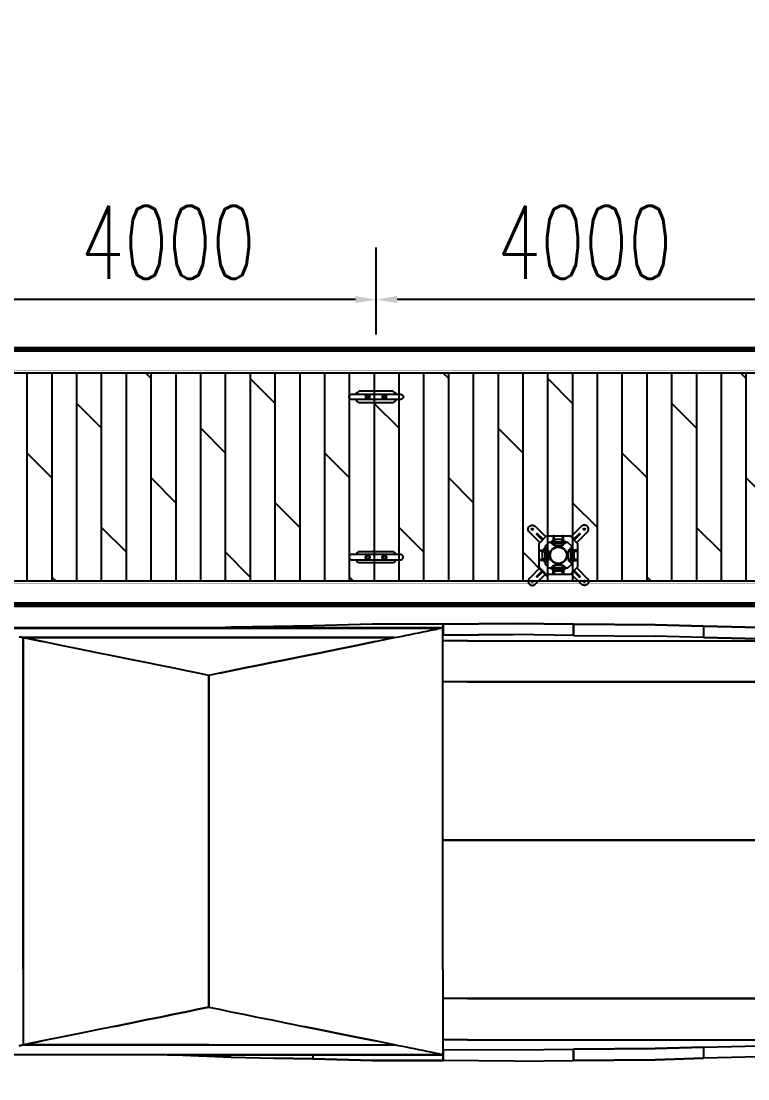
# Model space of a CAD drawing. Header units: millimetres. Extents: x -1003406 to 3312184, y 81337 to 716393.
# Drawn here: x 1484497 to 1491477, y 370895 to 381044 of the extents above; entities that cross this region are included whole.
import ezdxf

# ---------------------------------------------------------------- set-up
doc = ezdxf.new("R2010")
doc.units = ezdxf.units.MM
doc.header["$LTSCALE"] = 10
doc.linetypes.add('ACAD_ISO03W100', pattern=[30, 12, -18])
doc.layers.get('0').update_dxf_attribs({"linetype": 'CONTINUOUS'})
doc.layers.get('Defpoints').update_dxf_attribs({"linetype": 'CONTINUOUS'})
for name, color, linetype in [('W- bollard系船栓', 4, 'CONTINUOUS'), ('W-_ANTICOLLISION防撞措施', 192, 'CONTINUOUS'), ('W-ancillary measures附属措施', 1, 'CONTINUOUS'), ('W-bridge approach引桥', 4, 'CONTINUOUS'), ('W-FLOAT_BOWL浮筒', 253, 'CONTINUOUS'), ('W-MOUNTING固定方式', 5, 'CONTINUOUS'), ('W-STEEL_FRAME钢架', 3, 'CONTINUOUS'), ('W-WOOD_FLOOR木地板', 30, 'CONTINUOUS'), ('配筋率', 61, 'CONTINUOUS')]:
    doc.layers.add(name, color=color, linetype=linetype)
doc.styles.add('STANDARD_T3', font='simplex.shx', dxfattribs={"width": 0.7, "bigfont": 'gbcbig.shx'})
doc.dimstyles.new('W&&200', dxfattribs={"dimtxt": 700, "dimasz": 200, "dimexe": 500, "dimexo": 600, "dimgap": 200, "dimtad": 1, "dimdec": 0, "dimzin": 0, "dimdsep": 46, "dimtxsty": 'STANDARD_T3', "dimcen": 0.09, "dimclrd": 1, "dimclre": 1, "dimclrt": 7, "dimazin": 2, "dimtfac": 1, "dimtdec": 0, "dimtix": 1, "dimtmove": 2, "dimatfit": 3, "dimfxl": 100, "dimtolj": 1, "dimtzin": 0, "dimarcsym": 0})

# ---------------------------------------------------------------- blocks, each defined once
blk = doc.blocks.new('$matou$00000081')
at = {"elevation": 0}
for points in [[(115.4, -12.5, 1.151757), (115.4, 12.5), (-115.4, 12.5, 1.151757), (-115.4, -12.5), (115.4, -12.5)], [(-96.2, 12.5, -0.182727), (-79.9, 27.6), (80.9, 27.6, -0.182727), (97.2, 12.5)], [(97.2, -12.5, -0.182727), (80.9, -27.6), (-79.9, -27.6, -0.182727), (-96.2, -12.5, -0.127039)]]:
    blk.add_lwpolyline(points, format="xyb", dxfattribs=at)
for centre, radius in [((-39.5, 0, 0), 10.9), ((-39.5, 0, 0), 7.27), ((40.5, 0, 0), 10.9), ((40.5, 0, 0), 7.27)]:
    blk.add_circle(centre, radius)
blk = doc.blocks.new('*U645')
at = {"layer": 'W- bollard系船栓', "xscale": 2, "yscale": -2, "rotation": 180}
blk.add_blockref('$matou$00000081', (0, 0, 0), dxfattribs=at)
blk = doc.blocks.new('*U646')
at = {"layer": 'W- bollard系船栓', "color": 0, "linetype": 'ByBlock', "lineweight": -2, "transparency": 16777216}
blk.add_blockref('*U645', (4000, 0), dxfattribs=at)
blk = doc.blocks.new('A$C3f3ab1c7')
h = blk.add_hatch(color=256)
h.dxf.hatch_style = 1
edge = h.paths.add_edge_path(flags=17)
edge.add_arc((290, 290), 82.5, 0, 360)
edge = h.paths.add_edge_path(flags=0)
edge.add_arc((290, 290), 78.5, 0, 360)
edge = h.paths.add_edge_path(flags=17)
edge.add_arc((290, 290), 82.5, 0, 360)
edge = h.paths.add_edge_path(flags=0)
edge.add_arc((290, 290), 78.5, 0, 360)
edge = h.paths.add_edge_path(flags=17)
edge.add_arc((290, 290), 82.5, 0, 360)
edge = h.paths.add_edge_path(flags=0)
edge.add_arc((290, 290), 78.5, 0, 360)
edge = h.paths.add_edge_path(flags=17)
edge.add_arc((290, 290), 82.5, 0, 360)
edge = h.paths.add_edge_path(flags=0)
edge.add_arc((290, 290), 78.5, 0, 360)
for p, q in [((224, 406), (224, 420)), ((226, 418), (233, 418)), ((233, 407), (226, 407)), ((237, 412), (233, 415)), ((237, 410), (233, 413)), ((343, 412), (347, 415)), ((343, 410), (347, 413)), ((354, 418), (347, 418)), ((347, 407), (354, 407)), ((174, 356), (160, 356)), ((161, 354), (161, 347)), ((168, 343), (165, 347)), ((170, 343), (167, 347)), ((172, 347), (172, 354)), ((406, 356), (420, 356)), ((407, 347), (407, 354)), ((410, 343), (413, 347)), ((412, 343), (415, 347)), ((418, 354), (418, 347)), ((161, 226), (161, 233)), ((168, 237), (165, 233)), ((170, 237), (167, 233)), ((172, 233), (172, 226)), ((407, 233), (407, 226)), ((410, 237), (413, 233)), ((412, 237), (415, 233)), ((418, 226), (418, 233)), ((224, 174), (224, 160)), ((233, 172), (226, 172)), ((226, 161), (233, 161)), ((237, 170), (233, 167)), ((237, 168), (233, 165)), ((343, 170), (347, 167)), ((343, 168), (347, 165)), ((347, 172), (354, 172)), ((354, 161), (347, 161))]:
    blk.add_line(p, q)
at = {"color": 6, "linetype": 'ACAD_ISO03W100'}
for p, q in [((240, 418), (340, 418)), ((240, 406), (340, 406)), ((161, 340), (161, 240)), ((173, 340), (173, 240)), ((406, 340), (406, 240)), ((418, 340), (418, 240)), ((240, 173), (340, 173)), ((240, 161), (340, 161))]:
    blk.add_line(p, q, dxfattribs=at)
at = {"color": 2}
for p, q in [((250, 412), (240, 412)), ((340, 412), (330, 412)), ((167, 330), (167, 340)), ((412, 330), (412, 340)), ((167, 240), (167, 250)), ((412, 240), (412, 250)), ((250, 167), (240, 167)), ((340, 167), (330, 167))]:
    blk.add_line(p, q, dxfattribs=at)
at = {"color": 4}
for p, q in [((356, 419), (359, 419)), ((356, 413), (360, 413)), ((359, 407), (356, 407)), ((161, 224), (161, 221)), ((167, 224), (167, 220)), ((173, 221), (173, 224)), ((407, 221), (407, 224)), ((413, 224), (413, 220)), ((419, 224), (419, 221)), ((359, 173), (356, 173)), ((356, 167), (360, 167)), ((356, 161), (359, 161))]:
    blk.add_line(p, q, dxfattribs=at)
for points in [[(176, 475), (404, 475), (475, 404), (475, 176), (404, 105), (176, 105), (105, 176), (105, 404)], [(201, 415), (379, 415), (415, 379), (415, 201), (379, 165), (201, 165), (165, 201), (165, 379)], [(224, 404), (224, 407), (224, 418), (224, 421)], [(240, 475), (240, 389), (250, 389), (250, 475)], [(330, 475), (330, 389), (340, 389), (340, 475)], [(356, 404), (356, 407), (356, 418), (356, 421)], [(360, 408), (358, 406), (358, 420), (360, 418)], [(105, 340), (191, 340), (191, 330), (105, 330)], [(175, 356), (172, 356), (161, 356), (158, 356)], [(475, 340), (389, 340), (389, 330), (475, 330)], [(404, 356), (407, 356), (418, 356), (421, 356)], [(105, 250), (191, 250), (191, 240), (105, 240)], [(175, 224), (172, 224), (161, 224), (158, 224)], [(172, 220), (174, 222), (160, 222), (162, 220)], [(475, 250), (389, 250), (389, 240), (475, 240)], [(404, 224), (407, 224), (418, 224), (421, 224)], [(408, 220), (406, 222), (420, 222), (418, 220)], [(224, 175), (224, 172), (224, 161), (224, 158)], [(240, 105), (240, 191), (250, 191), (250, 105)], [(330, 105), (330, 191), (340, 191), (340, 105)], [(356, 175), (356, 172), (356, 161), (356, 158)], [(360, 172), (358, 174), (358, 160), (360, 162)]]:
    blk.add_lwpolyline(points, close=True)
for points in [[(226, 401), (233, 401), (233, 402), (237, 402), (237, 423), (233, 423), (233, 402), (233, 424), (226, 424, 0.666667), (226, 418, 0.363636), (226, 407, 0.666667)], [(322, 442), (257, 442, 0.414214), (252, 437), (252, 387, 0.414214), (257, 382), (322, 382, 0.414214), (327, 387), (327, 437, 0.414214)], [(354, 401), (347, 401), (347, 402), (343, 402), (343, 423), (347, 423), (347, 402), (347, 424), (354, 424, -0.666667), (354, 418, -0.363636), (354, 407, -0.666667)], [(137, 257), (137, 322, -0.414214), (142, 327), (192, 327, -0.414214), (197, 322), (197, 257, -0.414214), (192, 252), (142, 252, -0.414214)], [(178, 354), (178, 347), (177, 347), (177, 343), (156, 343), (156, 347), (177, 347), (155, 347), (155, 354, -0.666667), (161, 354, -0.363636), (172, 354, -0.666667)], [(442, 257), (442, 322, 0.414214), (437, 327), (387, 327, 0.414214), (382, 322), (382, 257, 0.414214), (387, 252), (437, 252, 0.414214)], [(401, 354), (401, 347), (402, 347), (402, 343), (423, 343), (423, 347), (402, 347), (424, 347), (424, 354, 0.666667), (418, 354, 0.363636), (407, 354, 0.666667)], [(178, 226), (178, 233), (177, 233), (177, 237), (156, 237), (156, 233), (177, 233), (155, 233), (155, 226, 0.666667), (161, 226, 0.363636), (172, 226, 0.666667)], [(401, 226), (401, 233), (402, 233), (402, 237), (423, 237), (423, 233), (402, 233), (424, 233), (424, 226, -0.666667), (418, 226, -0.363636), (407, 226, -0.666667)], [(226, 178), (233, 178), (233, 177), (237, 177), (237, 156), (233, 156), (233, 177), (233, 155), (226, 155, -0.666667), (226, 161, -0.363636), (226, 172, -0.666667)], [(322, 137), (257, 137, -0.414214), (252, 142), (252, 192, -0.414214), (257, 197), (322, 197, -0.414214), (327, 192), (327, 142, -0.414214)], [(354, 178), (347, 178), (347, 177), (343, 177), (343, 156), (347, 156), (347, 177), (347, 155), (354, 155, 0.666667), (354, 161, 0.363636), (354, 172, 0.666667)]]:
    blk.add_lwpolyline(points, format="xyb", close=True)
for points in [[(237, 426), (237, 398), (240, 398), (240, 426), (237, 426), (237, 425)], [(343, 426), (343, 398), (340, 398), (340, 426), (343, 426), (343, 425)], [(358, 406), (356, 406), (356, 420), (358, 420)], [(153, 343), (181, 343), (181, 340), (153, 340), (153, 343), (154, 343)], [(426, 343), (398, 343), (398, 340), (426, 340), (426, 343), (425, 343)], [(153, 237), (181, 237), (181, 240), (153, 240), (153, 237), (154, 237)], [(174, 222), (174, 224), (160, 224), (160, 222)], [(426, 237), (398, 237), (398, 240), (426, 240), (426, 237), (425, 237)], [(406, 222), (406, 224), (420, 224), (420, 222)], [(237, 153), (237, 181), (240, 181), (240, 153), (237, 153), (237, 154)], [(343, 153), (343, 181), (340, 181), (340, 153), (343, 153), (343, 154)], [(358, 174), (356, 174), (356, 160), (358, 160)]]:
    blk.add_lwpolyline(points)
at = {"layer": 'W-ancillary measures附属措施'}
for radius in [82.5, 82.5, 82.5, 82.5, 78.5, 78.5, 78.5, 78.5]:
    blk.add_circle((290, 290), radius, dxfattribs=at)
at = {"layer": 'W-MOUNTING固定方式', "color": 6}
for points in [[(112, 411), (12, 512, -0.414214), (12, 568), (12, 568, -0.414214), (68, 568), (169, 468)], [(468, 411), (568, 512, 0.414214), (568, 568), (568, 568, 0.414214), (512, 568), (411, 468)], [(112, 169), (12, 68, 0.414214), (12, 12), (12, 12, 0.414214), (68, 12), (169, 112)], [(468, 169), (568, 68, -0.414214), (568, 12), (568, 12, -0.414214), (512, 12), (411, 112)]]:
    blk.add_lwpolyline(points, format="xyb", dxfattribs=at)
for points in [[(144, 443), (87, 500), (80, 493), (137, 436)], [(436, 443), (493, 500), (500, 493), (443, 436)], [(144, 137), (87, 80), (80, 87), (137, 144)], [(436, 137), (493, 80), (500, 87), (443, 144)]]:
    blk.add_lwpolyline(points, dxfattribs=at)
at = {"layer": 'W-MOUNTING固定方式', "color": 5}
for centre in [(40, 540), (540, 540), (40, 40), (540, 40)]:
    blk.add_circle(centre, 7, dxfattribs=at)
blk = doc.blocks.new('*D925')
at = {"layer": 'Defpoints', "color": 0, "transparency": 16777216}
for p in [(1487907, 378372), (1487907, 377438), (1491907, 377438)]:
    blk.add_point(p, dxfattribs=at)
at = {"layer": 'W-bridge approach引桥', "color": 1, "lineweight": -2, "transparency": 16777216}
for p, q in [((1487907, 378038), (1487907, 378872)), ((1491907, 378038), (1491907, 378872)), ((1491707, 378372), (1488107, 378372))]:
    blk.add_line(p, q, dxfattribs=at)
at = {"layer": 'W-bridge approach引桥', "color": 1, "transparency": 16777216}
for points in [[(1488107, 378406), (1488107, 378339), (1487907, 378372)], [(1491707, 378406), (1491707, 378339), (1491907, 378372)]]:
    blk.add_solid(points, dxfattribs=at)
at = {"layer": 'W-bridge approach引桥', "color": 7, "transparency": 16777216, "insert": (1489907, 378922), "char_height": 700, "attachment_point": 5, "style": 'STANDARD_T3'}
blk.add_mtext('\\A1;4000', dxfattribs=at)
blk = doc.blocks.new('*D926')
at = {"layer": 'Defpoints', "color": 0, "transparency": 16777216}
for p in [(1483907, 378372), (1483907, 377438), (1487907, 377438)]:
    blk.add_point(p, dxfattribs=at)
at = {"layer": 'W-bridge approach引桥', "color": 1, "lineweight": -2, "transparency": 16777216}
for p, q in [((1483907, 378038), (1483907, 378872)), ((1487907, 378038), (1487907, 378872)), ((1487707, 378372), (1484107, 378372))]:
    blk.add_line(p, q, dxfattribs=at)
at = {"layer": 'W-bridge approach引桥', "color": 1, "transparency": 16777216}
for points in [[(1484107, 378406), (1484107, 378339), (1483907, 378372)], [(1487707, 378406), (1487707, 378339), (1487907, 378372)]]:
    blk.add_solid(points, dxfattribs=at)
at = {"layer": 'W-bridge approach引桥', "color": 7, "transparency": 16777216, "insert": (1485907, 378922), "char_height": 700, "attachment_point": 5, "style": 'STANDARD_T3'}
blk.add_mtext('\\A1;4000', dxfattribs=at)
blk = doc.blocks.new('*U647')
at = {"layer": 'W- bollard系船栓', "xscale": 2, "yscale": -2, "rotation": 180}
blk.add_blockref('$matou$00000081', (0, 0, 0), dxfattribs=at)
blk = doc.blocks.new('*U648')
at = {"layer": 'W- bollard系船栓', "color": 0, "linetype": 'ByBlock', "lineweight": -2, "transparency": 16777216}
blk.add_blockref('*U647', (4000, 0), dxfattribs=at)
blk = doc.blocks.new('$matou$00000062')
at = {"color": 0, "linetype": 'Continuous'}
for p, q in [((-1844.1, 3407.9), (-1844.1, 5596.4)), ((-1844.1, 3407.9), (-1844.1, 5596.4)), ((1855.2, 1256.2), (1855.2, 5559.7)), ((1862.1, 5596.4), (1862.1, 1219.5)), ((1862.1, 1219.5), (1862.1, 5596.4)), ((-1765.7, 5180.6), (-1758.7, 5143.9)), ((-1758.7, 5143.9), (-1765.7, 5180.6)), ((-1758.7, 3407.9), (-1758.7, 5143.9)), ((-1758.7, 5143.9), (-1758.7, 3407.9)), ((-1104, 5143.9), (-1758.7, 5143.9)), ((-1104, 5143.9), (-1758.7, 5143.9)), ((-1724.7, 4963.4), (-1758.7, 5143.9)), ((-1104, 5143.9), (-1758.7, 5143.9)), ((-1758.7, 5143.9), (-1724.7, 4963.4)), ((-1758.7, 5143.9), (-1758.7, 3407.9)), ((-1104, 5143.9), (1776.8, 5143.9)), ((1776.8, 5143.9), (-1104, 5143.9)), ((-1104, 5143.9), (1776.8, 5143.9)), ((1776.8, 5143.9), (1742.7, 4963.4)), ((1742.7, 4963.4), (1776.8, 5143.9)), ((1783.7, 5180.6), (1776.8, 5143.9)), ((1776.8, 5143.9), (1783.7, 5180.6)), ((1776.8, 5143.9), (1776.8, 1672)), ((1776.8, 1672), (1776.8, 5143.9)), ((1776.8, 5143.9), (1776.8, 1672)), ((-1691.5, 4787.3), (-1724.7, 4963.4)), ((-1691.5, 4787.3), (-1724.7, 4963.4)), ((1709.5, 4787.3), (1742.7, 4963.4)), ((1709.5, 4787.3), (1742.7, 4963.4)), ((-1659.3, 4616.4), (-1691.5, 4787.3)), ((-1659.3, 4616.4), (-1691.5, 4787.3)), ((1677.3, 4616.4), (1709.5, 4787.3)), ((1677.3, 4616.4), (1709.5, 4787.3)), ((-1628.1, 4451.2), (-1659.3, 4616.4)), ((-1628.1, 4451.2), (-1659.3, 4616.4)), ((1646.1, 4451.2), (1677.3, 4616.4)), ((1646.1, 4451.2), (1677.3, 4616.4)), ((-1598.2, 4292.4), (-1628.1, 4451.2)), ((-1598.2, 4292.4), (-1628.1, 4451.2)), ((1616.2, 4292.4), (1646.1, 4451.2)), ((1616.2, 4292.4), (1646.1, 4451.2)), ((-1569.6, 4140.7), (-1598.2, 4292.4)), ((-1598.2, 4292.4), (-1569.6, 4140.7)), ((1587.6, 4140.7), (1616.2, 4292.4)), ((1587.6, 4140.7), (1616.2, 4292.4)), ((-1542.4, 3996.5), (-1569.6, 4140.7)), ((-1569.6, 4140.7), (-1542.4, 3996.5)), ((1560.4, 3996.5), (1587.6, 4140.7)), ((1560.4, 3996.5), (1587.6, 4140.7)), ((-1516.7, 3860.5), (-1542.4, 3996.5)), ((-1542.4, 3996.5), (-1516.7, 3860.5)), ((1534.7, 3860.5), (1560.4, 3996.5)), ((1534.7, 3860.5), (1560.4, 3996.5)), ((-1492.7, 3733.1), (-1516.7, 3860.5)), ((-1516.7, 3860.5), (-1492.7, 3733.1)), ((1510.7, 3733.1), (1534.7, 3860.5)), ((1510.7, 3733.1), (1534.7, 3860.5)), ((-1849, 3651.8), (-1844.1, 3795.8)), ((-1844.1, 3795.8), (-1849, 3651.8)), ((-1470.4, 3615), (-1492.7, 3733.1)), ((-1492.7, 3733.1), (-1470.4, 3615)), ((1488.4, 3615), (1510.7, 3733.1)), ((1488.4, 3615), (1510.7, 3733.1)), ((-1866.5, 3198.7), (-1849, 3651.8)), ((-1849, 3651.8), (-1866.5, 3198.7)), ((-1849, 3651.8), (-1844.1, 3651.8)), ((-1844.1, 3651.8), (-1849, 3651.8)), ((-1450, 3506.4), (-1470.4, 3615)), ((-1470.4, 3615), (-1450, 3506.4)), ((1468, 3506.4), (1488.4, 3615)), ((1468, 3506.4), (1488.4, 3615)), ((-1431.4, 3407.9), (-1450, 3506.4)), ((-1450, 3506.4), (-1431.4, 3407.9)), ((1449.4, 3407.9), (1468, 3506.4)), ((1449.4, 3407.9), (1468, 3506.4)), ((-1844.1, 3407.9), (-1844.1, 1219.5)), ((-1844.1, 1219.5), (-1844.1, 3407.9)), ((-1758.7, 3407.9), (-1758.7, 1672)), ((-1758.7, 3407.9), (-1758.7, 1672)), ((-1758.7, 3407.9), (-1758.7, 1672)), ((-1431.4, 3407.9), (-1450, 3309.4)), ((-1431.4, 3407.9), (-1450, 3309.4)), ((-1104, 3407.9), (-1431.4, 3407.9)), ((-1431.4, 3407.9), (-1104, 3407.9)), ((1449.4, 3407.9), (-1104, 3407.9)), ((-1104, 3407.9), (1449.4, 3407.9)), ((1449.4, 3403.1), (1449.4, 3412.7)), ((1468, 3309.4), (1449.4, 3407.9)), ((1468, 3309.4), (1449.4, 3407.9)), ((-1450, 3309.4), (-1470.4, 3200.9)), ((-1450, 3309.4), (-1470.4, 3200.9)), ((1488.4, 3200.9), (1468, 3309.4)), ((1468, 3309.4), (1488.4, 3200.9)), ((1862.1, 3312), (1866.5, 3198.7)), ((1866.5, 3198.7), (1862.1, 3312)), ((-1866.5, 3198.7), (-1874, 2799.5)), ((-1866.5, 3198.7), (-1874, 2799.5)), ((-1470.4, 3200.9), (-1492.7, 3082.7)), ((-1470.4, 3200.9), (-1492.7, 3082.7)), ((1510.7, 3082.7), (1488.4, 3200.9)), ((1488.4, 3200.9), (1510.7, 3082.7)), ((1866.5, 3198.7), (1874, 2799.5)), ((1874, 2799.5), (1866.5, 3198.7)), ((-1492.7, 3082.7), (-1516.7, 2955.4)), ((-1492.7, 3082.7), (-1516.7, 2955.4)), ((1534.7, 2955.4), (1510.7, 3082.7)), ((1510.7, 3082.7), (1534.7, 2955.4)), ((-1516.7, 2955.4), (-1542.4, 2819.4)), ((-1516.7, 2955.4), (-1542.4, 2819.4)), ((1560.4, 2819.4), (1534.7, 2955.4)), ((1534.7, 2955.4), (1560.4, 2819.4)), ((-1874, 2799.5), (-1880.5, 2434.7)), ((-1880.5, 2434.7), (-1874, 2799.5)), ((-1542.4, 2819.4), (-1569.6, 2675.2)), ((-1542.4, 2819.4), (-1569.6, 2675.2)), ((1587.6, 2675.2), (1560.4, 2819.4)), ((1560.4, 2819.4), (1587.6, 2675.2)), ((1880.5, 2434.7), (1874, 2799.5)), ((1880.5, 2434.7), (1874, 2799.5)), ((-1569.6, 2675.2), (-1598.2, 2523.5)), ((-1569.6, 2675.2), (-1598.2, 2523.5)), ((1616.2, 2523.5), (1587.6, 2675.2)), ((1587.6, 2675.2), (1616.2, 2523.5)), ((-1598.2, 2523.5), (-1628.1, 2364.7)), ((-1628.1, 2364.7), (-1598.2, 2523.5)), ((1646.1, 2364.7), (1616.2, 2523.5)), ((1616.2, 2523.5), (1646.1, 2364.7)), ((-1893.1, 1877.6), (-1880.5, 2434.7)), ((-1880.5, 2434.7), (-1893.1, 1877.6)), ((-1844.1, 2434.7), (-1880.5, 2434.7)), ((-1844.1, 2434.7), (-1880.5, 2434.7)), ((1880.5, 2434.7), (1862.1, 2434.7)), ((1880.5, 2434.7), (1862.1, 2434.7)), ((1893.1, 1877.6), (1880.5, 2434.7)), ((1893.1, 1877.6), (1880.5, 2434.7)), ((-1659.3, 2199.5), (-1628.1, 2364.7)), ((-1628.1, 2364.7), (-1659.3, 2199.5)), ((1677.3, 2199.5), (1646.1, 2364.7)), ((1646.1, 2364.7), (1677.3, 2199.5)), ((-1691.5, 2028.5), (-1659.3, 2199.5)), ((-1659.3, 2199.5), (-1691.5, 2028.5)), ((1677.3, 2199.5), (1709.5, 2028.5)), ((1709.5, 2028.5), (1677.3, 2199.5)), ((-1691.5, 2028.5), (-1724.7, 1852.5)), ((-1724.7, 1852.5), (-1691.5, 2028.5)), ((1709.5, 2028.5), (1742.7, 1852.5)), ((1742.7, 1852.5), (1709.5, 2028.5)), ((-1895, 1217.3), (-1893.1, 1877.6)), ((-1893.1, 1877.6), (-1895, 1217.3)), ((-1758.7, 1672), (-1724.7, 1852.5)), ((-1758.7, 1672), (-1724.7, 1852.5)), ((1742.7, 1852.5), (1776.8, 1672)), ((1742.7, 1852.5), (1776.8, 1672)), ((1895, 1217.3), (1893.1, 1877.6)), ((1895, 1217.3), (1893.1, 1877.6)), ((-1765.7, 1635.3), (-1758.7, 1672)), ((-1765.7, 1635.3), (-1758.7, 1672)), ((1776.8, 1672), (1783.7, 1635.3)), ((1776.8, 1672), (1783.7, 1635.3)), ((-1779.8, 1560.3), (-1772.7, 1598)), ((-1779.8, 1560.3), (-1772.7, 1598)), ((-1772.7, 1598), (-1765.7, 1635.3)), ((-1772.7, 1598), (-1765.7, 1635.3)), ((1783.7, 1635.3), (1790.7, 1598)), ((1783.7, 1635.3), (1790.7, 1598)), ((1790.7, 1598), (1797.8, 1560.3)), ((1790.7, 1598), (1797.8, 1560.3)), ((-1801.4, 1445.7), (-1794.2, 1484.1)), ((-1801.4, 1445.7), (-1794.2, 1484.1)), ((-1794.2, 1484.1), (-1787, 1522.3)), ((-1794.2, 1484.1), (-1787, 1522.3)), ((-1787, 1522.3), (-1779.8, 1560.3)), ((-1787, 1522.3), (-1779.8, 1560.3)), ((1797.8, 1560.3), (1805, 1522.3)), ((1797.8, 1560.3), (1805, 1522.3)), ((1805, 1522.3), (1812.2, 1484.1)), ((1805, 1522.3), (1812.2, 1484.1)), ((1812.2, 1484.1), (1819.4, 1445.7)), ((1812.2, 1484.1), (1819.4, 1445.7)), ((-1815.9, 1369.1), (-1808.6, 1407.4)), ((-1815.9, 1369.1), (-1808.6, 1407.4)), ((-1808.6, 1407.4), (-1801.4, 1445.7)), ((-1808.6, 1407.4), (-1801.4, 1445.7)), ((1819.4, 1445.7), (1826.7, 1407.4)), ((1819.4, 1445.7), (1826.7, 1407.4)), ((1826.7, 1407.4), (1833.9, 1369.1)), ((1826.7, 1407.4), (1833.9, 1369.1)), ((-1837.2, 1256.2), (-1830.1, 1293.4)), ((-1837.2, 1256.2), (-1830.1, 1293.4)), ((-1830.1, 1293.4), (-1823, 1331.1)), ((-1830.1, 1293.4), (-1823, 1331.1)), ((-1823, 1331.1), (-1815.9, 1369.1)), ((-1823, 1331.1), (-1815.9, 1369.1)), ((1833.9, 1369.1), (1841, 1331.1)), ((1833.9, 1369.1), (1841, 1331.1)), ((1841, 1331.1), (1848.2, 1293.4)), ((1841, 1331.1), (1848.2, 1293.4)), ((1848.2, 1293.4), (1855.2, 1256.2)), ((1855.2, 1256.2), (1848.2, 1293.4)), ((-1900, 556.5), (-1895, 1217.3)), ((-1900, 556.5), (-1895, 1217.3)), ((-1895, 1217.3), (-1797.8, 1217.3)), ((-1797.8, 1217.3), (-1895, 1217.3)), ((-1844.1, 1219.5), (-1837.2, 1256.2)), ((-1844.1, 1219.5), (-1837.2, 1256.2)), ((-1104, 1219.5), (-1844.1, 1219.5)), ((-1104, 1219.5), (-1844.1, 1219.5)), ((-1797.8, 1217.3), (-1802.8, 556.5)), ((-1797.8, 1217.3), (-1802.8, 556.5)), ((-1797.8, 1219.5), (-1797.8, 1217.3)), ((-1797.8, 1219.5), (-1797.8, 1217.3)), ((-1713.5, 991.1), (-1713.5, 1219.5)), ((-1713.5, 991.1), (-1713.5, 1219.5)), ((-1355.5, 991.1), (-1355.5, 1219.5)), ((-1355.5, 991.1), (-1355.5, 1219.5)), ((-1355.5, 991.1), (-1355.5, 1219.5)), ((-1104, 1219.5), (1862.1, 1219.5)), ((-1104, 1219.5), (1862.1, 1219.5)), ((18.1, 991.1), (18.1, 1219.5)), ((18.1, 1219.5), (18.1, 991.1)), ((1391.7, 991.1), (1391.7, 1219.5)), ((1391.7, 991.1), (1391.7, 1219.5)), ((1391.7, 991.1), (1391.7, 1219.5)), ((1749.8, 991.1), (1749.8, 1219.5)), ((1749.8, 991.1), (1749.8, 1219.5)), ((1797.8, 1217.3), (1797.8, 1219.5)), ((1797.8, 1217.3), (1797.8, 1219.5)), ((1802.8, 556.5), (1797.8, 1217.3)), ((1797.8, 1217.3), (1895, 1217.3)), ((1895, 1217.3), (1797.8, 1217.3)), ((1797.8, 1217.3), (1802.8, 556.5)), ((1855.2, 1256.2), (1862.1, 1219.5)), ((1855.2, 1256.2), (1862.1, 1219.5)), ((1895, 1217.3), (1900, 556.5)), ((1900, 556.5), (1895, 1217.3)), ((-1713.5, 991.1), (-1713.5, -2415)), ((-1713.5, 991.1), (-1713.5, -2415)), ((-1355.5, 991.1), (-1355.5, -2415)), ((-1355.5, 991.1), (-1355.5, -2415)), ((-1355.5, -2415), (-1355.5, 991.1)), ((18.1, -2143.5), (18.1, 991.1)), ((18.1, 991.1), (18.1, -2143.5)), ((1391.7, 991.1), (1391.7, -2415)), ((1391.7, -2415), (1391.7, 991.1)), ((1391.7, 991.1), (1391.7, -2415)), ((1749.8, 991.1), (1749.8, -2415)), ((1749.8, 991.1), (1749.8, -2415)), ((-1900, 556.5), (-1893.2, -0.2)), ((-1900, 556.5), (-1893.2, -0.2)), ((-1802.8, 556.5), (-1796, -0.2)), ((-1802.8, 556.5), (-1796, -0.2)), ((1796, -0.2), (1802.8, 556.5)), ((1796, -0.2), (1802.8, 556.5)), ((1893.2, -0.2), (1900, 556.5)), ((1900, 556.5), (1893.2, -0.2)), ((-1796, -0.2), (-1893.2, -0.2)), ((-1887.4, -764.6), (-1893.2, -0.2)), ((-1893.2, -0.2), (-1887.4, -764.6)), ((-1893.2, -0.2), (-1796, -0.2)), ((-1796, -0.2), (-1790.2, -763.7)), ((-1790.2, -763.7), (-1796, -0.2)), ((1796, -0.2), (1790.2, -763.7)), ((1796, -0.2), (1790.2, -763.7)), ((1796, -0.2), (1893.2, -0.2)), ((1893.2, -0.2), (1796, -0.2)), ((1893.2, -0.2), (1887.4, -764.6)), ((1887.4, -764.6), (1893.2, -0.2)), ((-1887.4, -764.6), (-1875.1, -1217.8)), ((-1875.1, -1217.8), (-1887.4, -764.6)), ((-1784.5, -763.7), (-1790.2, -763.7)), ((-1790.2, -763.7), (-1777.9, -1217.8)), ((-1790.2, -763.7), (-1784.5, -763.7)), ((-1777.9, -1217.8), (-1790.2, -763.7)), ((1777.8, -1217.8), (1790.2, -763.7)), ((1777.8, -1217.8), (1790.2, -763.7)), ((1875.1, -1217.8), (1887.4, -764.6)), ((1887.4, -764.6), (1875.1, -1217.8)), ((-1777.9, -1217.8), (-1875.1, -1217.8)), ((-1777.9, -1217.8), (-1875.1, -1217.8)), ((-1855.4, -2085.6), (-1875.1, -1217.8)), ((-1855.4, -2085.6), (-1875.1, -1217.8)), ((-1777.9, -1217.8), (-1758.3, -2083.9)), ((-1777.9, -1217.8), (-1758.3, -2083.9)), ((1758.3, -2083.9), (1777.8, -1217.8)), ((1777.8, -1217.8), (1758.3, -2083.9)), ((1875.1, -1217.8), (1777.8, -1217.8)), ((1875.1, -1217.8), (1777.8, -1217.8)), ((1875.1, -1217.8), (1855.4, -2085.6)), ((1855.4, -2085.6), (1875.1, -1217.8))]:
    blk.add_line(p, q, dxfattribs=at)

msp = doc.modelspace()

# ---------------------------------------------------------------- hatches: boundary and pattern name
at = {"layer": 'W-WOOD_FLOOR木地板'}
h = msp.add_hatch(dxfattribs=at)
h.set_pattern_fill('DOLMIT', color=256, scale=300, angle=90)
h.set_pattern_definition([(90, (11529.17, -195070.83), (-238.122618, 2e-08), []), (135, (11529.2, -195070.8), (-476.2449, -476.2449), [336.7564, -673.512])])
edge = h.paths.add_edge_path()
edge.add_line((1481906.5, 377694.1), (1481906.5, 375669.1))
edge.add_line((1481906.5, 375669.1), (1497906.5, 375669.1))
edge.add_line((1497906.5, 375669.1), (1497906.5, 377669.1))
edge.add_line((1497906.5, 377669.1), (1481906.5, 377669.1))

# ---------------------------------------------------------------- linework, layer by layer
at = {"layer": 'W-_ANTICOLLISION防撞措施', "const_width": 50}
msp.add_lwpolyline([(1482056.5, 398669.6), (1482081.2, 391844.3), (1498031.5, 391844.1), (1498031.5, 389494.1), (1482032.4, 389494.1), (1482130.7, 377894.1), (1498131.5, 377894.1), (1498131.5, 375444.1), (1482131.5, 375444.1), (1482131.5, 363894.1), (1498131.5, 363894.1), (1498131.5, 361444.1), (1482131.5, 361444.1), (1482131.5, 353544.1)], dxfattribs=at)
at = {"layer": 'W-FLOAT_BOWL浮筒', "const_width": 5}
msp.add_lwpolyline([(1481906.5, 363669.1), (1497906.5, 363669.1), (1497906.5, 361669.1), (1481906.5, 361669.1), (1481906.5, 353669.1), (1475906.5, 353669.1), (1475906.5, 380681.3), (1474773.1, 386633.7), (1472793.5, 392620.7), (1469406.5, 397565.1), (1469406.5, 398669.1), (1481906.5, 398669.1), (1481906.5, 391669.1), (1497906.5, 391669.1), (1497906.5, 389669.1), (1481906.5, 389669.1), (1481906.5, 377669.1), (1497906.5, 377669.1), (1497906.5, 375669.1), (1481906.5, 375669.1), (1481906.5, 363669.1)], dxfattribs=at)
at = {"layer": 'W-FLOAT_BOWL浮筒'}
msp.add_lwpolyline([(1481906.5, 363669.1), (1497906.5, 363669.1), (1497906.5, 361669.1), (1481906.5, 361669.1), (1481906.5, 353669.1), (1475906.5, 353669.1), (1475906.5, 380681.3), (1474773.1, 386633.7), (1472793.5, 392620.7), (1469406.5, 397565.1), (1469406.5, 398669.1), (1481906.5, 398669.1), (1481906.5, 377669.1), (1497906.5, 377669.1), (1497906.5, 375669.1), (1481906.5, 375669.1), (1481906.5, 363669.1)], dxfattribs=at)
at = {"layer": 'W-STEEL_FRAME钢架', "const_width": 5}
msp.add_lwpolyline([(1481931.5, 363694.1), (1497931.5, 363694.1), (1497931.5, 361644.1), (1481931.5, 361644.1), (1481931.5, 353644.1), (1475881.5, 353644.1), (1475881.5, 380678.9), (1474748.9, 386627.5), (1472770.9, 392609.5), (1469381.5, 397557.4), (1469381.5, 398694.1), (1481931.5, 398694.1), (1481931.5, 391694.1), (1497931.5, 391694.1), (1497931.5, 389644.1), (1481931.5, 389644.1), (1481931.5, 377694.1), (1497931.5, 377694.1), (1497931.5, 375644.1), (1481931.5, 375644.1)], close=True, dxfattribs=at)

# ---------------------------------------------------------------- block references
at = {"layer": 'W- bollard系船栓', "rotation": 359.999999994142}
msp.add_blockref('*U646', (1483906.5, 377438.3), dxfattribs=at)
at = {"layer": 'W- bollard系船栓', "xscale": -1, "rotation": 179.999999994142}
msp.add_blockref('*U648', (1483906.5, 375899.9), dxfattribs=at)
at = {"layer": 'W-FLOAT_BOWL浮筒', "rotation": 359.999999994142}
msp.add_blockref('A$C3f3ab1c7', (1489366.5, 375629.1), dxfattribs=at)
at = {"layer": '配筋率', "color": 34, "xscale": 1.105263157894737, "yscale": 1.027397260273973, "rotation": 89.99999999414341}
msp.add_blockref('$matou$00000062', (1489800.7, 373164.6), dxfattribs=at)

# ---------------------------------------------------------------- dimensions: what is measured, and where the dimension line sits
at = {"layer": 'W-bridge approach引桥'}
for base, p1, p2, picture, middle in [((1483906.5, 378372.2), (1487906.5, 377438.3), (1483906.5, 377438.3), '*D926', (1485906.5, 378922.2)), ((1487906.5, 378372.2), (1491906.5, 377438.3), (1487906.5, 377438.3), '*D925', (1489906.5, 378922.2))]:
    dim = msp.add_linear_dim(base=base, p1=p1, p2=p2, angle=360, dimstyle='W&&200', dxfattribs=at)
    dim.commit()
    dim.dimension.update_dxf_attribs({"geometry": picture, "text_midpoint": middle})

doc.saveas('drawing.dxf')
